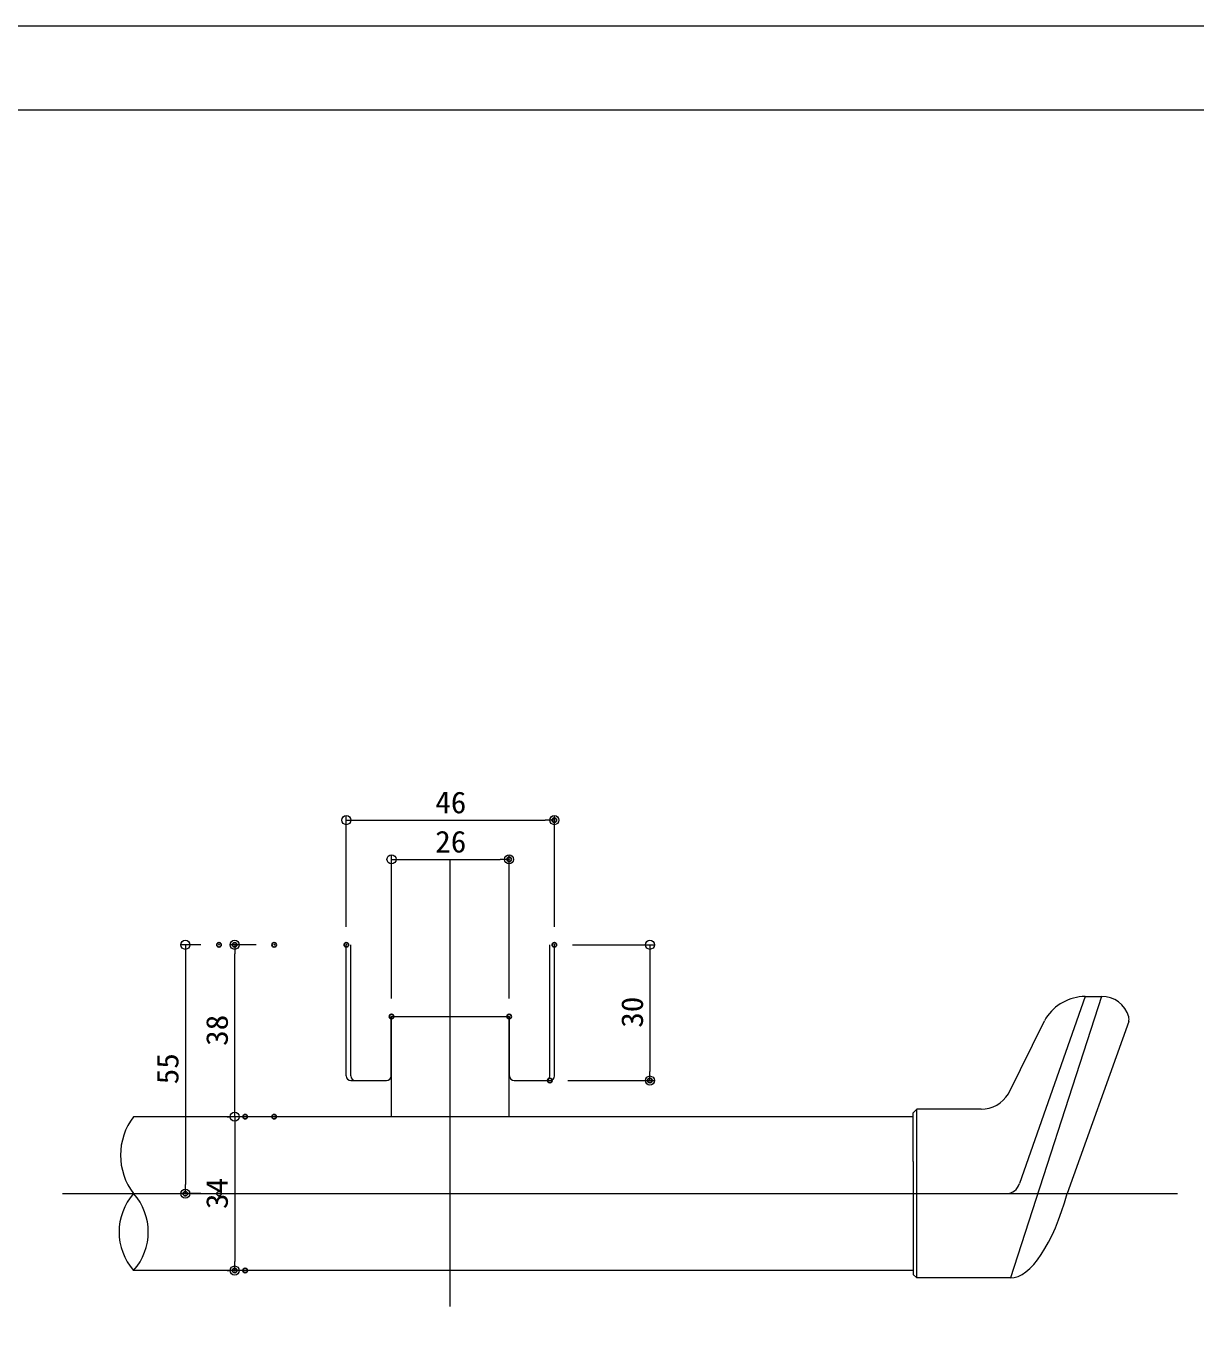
# Model space of a CAD drawing. Units: millimetres, scale not verified. Extents: x -401 to 399, y -277 to 277.
# Drawn here: x -7.9 to 250.6, y -12.1 to 277 of the extents above; entities that cross this region are included whole.
import ezdxf
from ezdxf.enums import TextEntityAlignment as Align

# ---------------------------------------------------------------- set-up
doc = ezdxf.new("R2010")
doc.units = ezdxf.units.MM
doc.header["$LTSCALE"] = 2
doc.header["$PDMODE"] = 32
doc.header["$PDSIZE"] = 1
for name, color, linetype, lineweight in [('0-1_zumenwaku', 6, 'Continuous', 9), ('0-2_1', 3, 'Continuous', 9), ('0-5_center', 5, 'Continuous', 9), ('0-6_0', 7, 'Continuous', 9), ('0-8_sunpou', 1, 'Continuous', 9), ('1-1_2', 4, 'Continuous', 9)]:
    doc.layers.add(name, color=color, linetype=linetype, lineweight=lineweight)
doc.layers.add('0-9_DEFPOINTS', color=7, linetype='Continuous')
doc.styles.add('ＭＳ ゴシック', font='')
doc.styles.get('ＭＳ ゴシック').set_extended_font_data('MS Gothic')

# ---------------------------------------------------------------- blocks, each defined once
blk = doc.blocks.new('_ORIGIN')
at = {"layer": '0-6_0', "color": 1}
blk.add_line((0, 0), (-2, 0), dxfattribs=at)
blk.add_circle((0, 0), 1, dxfattribs=at)

msp = doc.modelspace()

# ---------------------------------------------------------------- linework, layer by layer
at = {"layer": '0-1_zumenwaku'}
msp.add_line((-401.087, 258.46), (256.913, 258.46), dxfattribs=at)
msp.add_lwpolyline([(-401.087, -277.017), (398.913, -277.017), (398.913, 276.983), (-401.087, 276.983)], close=True, dxfattribs=at)
at = {"layer": '0-2_1'}
for p, q in [((62.842, 44.895), (62.842, 73.895)), ((63.842, 44.895), (63.842, 73.895)), ((107.842, 44.895), (107.842, 73.895)), ((108.842, 44.895), (108.842, 73.895)), ((229.787, 62.495), (209.676, 0.245)), ((226.164, 62.495), (211.645, 21.118)), ((226.164, 62.495), (229.928, 62.495)), ((72.742, 58.037), (98.942, 58.037)), ((72.742, 44.895), (72.742, 58.037)), ((72.842, 35.895), (72.842, 58.037)), ((98.842, 35.895), (98.842, 58.037)), ((98.942, 44.895), (98.942, 58.037)), ((209.196, 40.984), (217.212, 57.098)), ((235.801, 56.927), (222.179, 18.895)), ((63.842, 43.895), (71.742, 43.895)), ((99.942, 43.895), (107.842, 43.895)), ((188.155, 35.895), (15.842, 35.895)), ((188.155, 36.745), (188.955, 37.545)), ((188.155, 25.994), (188.155, 36.745)), ((203.17, 37.545), (188.955, 37.545)), ((188.955, 0.245), (188.955, 37.545)), ((188.155, 25.998), (188.155, 1.045)), ((188.155, 1.895), (15.842, 1.895)), ((188.155, 1.045), (188.955, 0.245)), ((209.676, 0.245), (188.955, 0.245))]:
    msp.add_line(p, q, dxfattribs=at)
for centre, radius, start, end in [((226.472, 51.688), 10.811, 91.6332, 146.27494), ((229.858, 56.332), 6.163, 15.50744, 90.65525), ((233.87, 57.445), 2, 345, 15.50744), ((219.144, 56.58), 2, 146.27494, 165), ((63.842, 44.895), 1, 180, 270), ((64.842, 44.895), 1, 180, 270), ((71.742, 44.895), 1, 270, 0), ((99.942, 44.895), 1, 180, 270), ((106.842, 44.895), 1, 270, 0), ((107.842, 44.895), 1, 270, 0), ((203.17, 44.545), 7, 270, 329.42323), ((208.748, 21.895), 3, 270, 345)]:
    msp.add_arc(centre, radius, start, end, dxfattribs=at)
msp.add_ellipse((213.797, 25.407), major_axis=(-4.816, -25.097), ratio=0.376894, start_param=0.0722013, end_param=1.3811983, dxfattribs=at)
at = {"layer": '0-5_center'}
for p, q in [((85.842, -6.068), (85.842, 92.627)), ((0.077, 18.895), (246.577, 18.895))]:
    msp.add_line(p, q, dxfattribs=at)
at = {"layer": '0-8_sunpou'}
for p, q in [((62.842, 77.895), (62.842, 102.453)), ((64.842, 101.453), (106.842, 101.453)), ((108.842, 77.895), (108.842, 102.453)), ((72.842, 62.037), (72.842, 93.779)), ((74.842, 92.779), (96.842, 92.779)), ((98.842, 62.037), (98.842, 93.779)), ((30.714, 73.895), (26.266, 73.895)), ((42.908, 73.895), (37.176, 73.895)), ((112.842, 73.895), (130.957, 73.895)), ((27.266, 71.895), (27.266, 20.895)), ((38.176, 37.895), (38.176, 71.895)), ((129.957, 71.895), (129.957, 45.895)), ((111.842, 43.895), (130.957, 43.895)), ((36.484, 35.895), (37.176, 35.895)), ((42.908, 35.895), (37.176, 35.895)), ((38.176, 33.895), (38.176, 3.895)), ((30.714, 18.895), (26.266, 18.895)), ((36.484, 1.895), (37.176, 1.895))]:
    msp.add_line(p, q, dxfattribs=at)
at = {"layer": '0-9_DEFPOINTS'}
for p in [(108.842, 101.453), (98.842, 92.779), (34.714, 73.895), (38.176, 73.895), (46.908, 73.895), (62.842, 73.895), (108.842, 73.895), (72.842, 58.037), (98.842, 58.037), (107.842, 43.895), (129.957, 43.895), (40.484, 35.895), (46.908, 35.895), (27.266, 18.895), (34.714, 18.895), (38.176, 1.895), (40.484, 1.895)]:
    msp.add_point(p, dxfattribs=at)
at = {"layer": '1-1_2'}
for centre, radius, start, end in [((26.81, 27.395), 13.876, 142.22344, 217.77656), ((25.414, 10.395), 12.801, 138.3923, 221.6077), ((6.271, 10.395), 12.801, 318.3923, 41.6077)]:
    msp.add_arc(centre, radius, start, end, dxfattribs=at)

# ---------------------------------------------------------------- block references
at = {"layer": '0-8_sunpou'}
for p, rotation in [((62.842, 101.453), 180), ((72.842, 92.779), 180), ((27.266, 73.895), 90), ((38.176, 73.895), 90), ((129.957, 73.895), 90), ((129.957, 43.895), 270), ((38.176, 35.895), 270), ((38.176, 35.895), 90), ((27.266, 18.895), 270), ((38.176, 1.895), 270)]:
    msp.add_blockref('_ORIGIN', p, dxfattribs=dict(at, rotation=rotation))
for p in [(108.842, 101.453), (98.842, 92.779)]:
    msp.add_blockref('_ORIGIN', p, dxfattribs=at)

# ---------------------------------------------------------------- texts
at = {"layer": '0-8_sunpou', "color": 2, "style": 'ＭＳ ゴシック', "width": 1.05}
for s, p in [('46', (82.509, 101.528)), ('26', (82.509, 92.854))]:
    msp.add_text(s, height=4.809, dxfattribs=at).set_placement(p, align=Align.BOTTOM_LEFT)
for s, p in [('30', (129.882, 55.561)), ('38', (38.102, 51.561)), ('55', (27.191, 43.061)), ('34', (38.102, 15.478))]:
    msp.add_text(s, height=4.809, rotation=90, dxfattribs=at).set_placement(p, align=Align.BOTTOM_LEFT)

doc.saveas('drawing.dxf')
